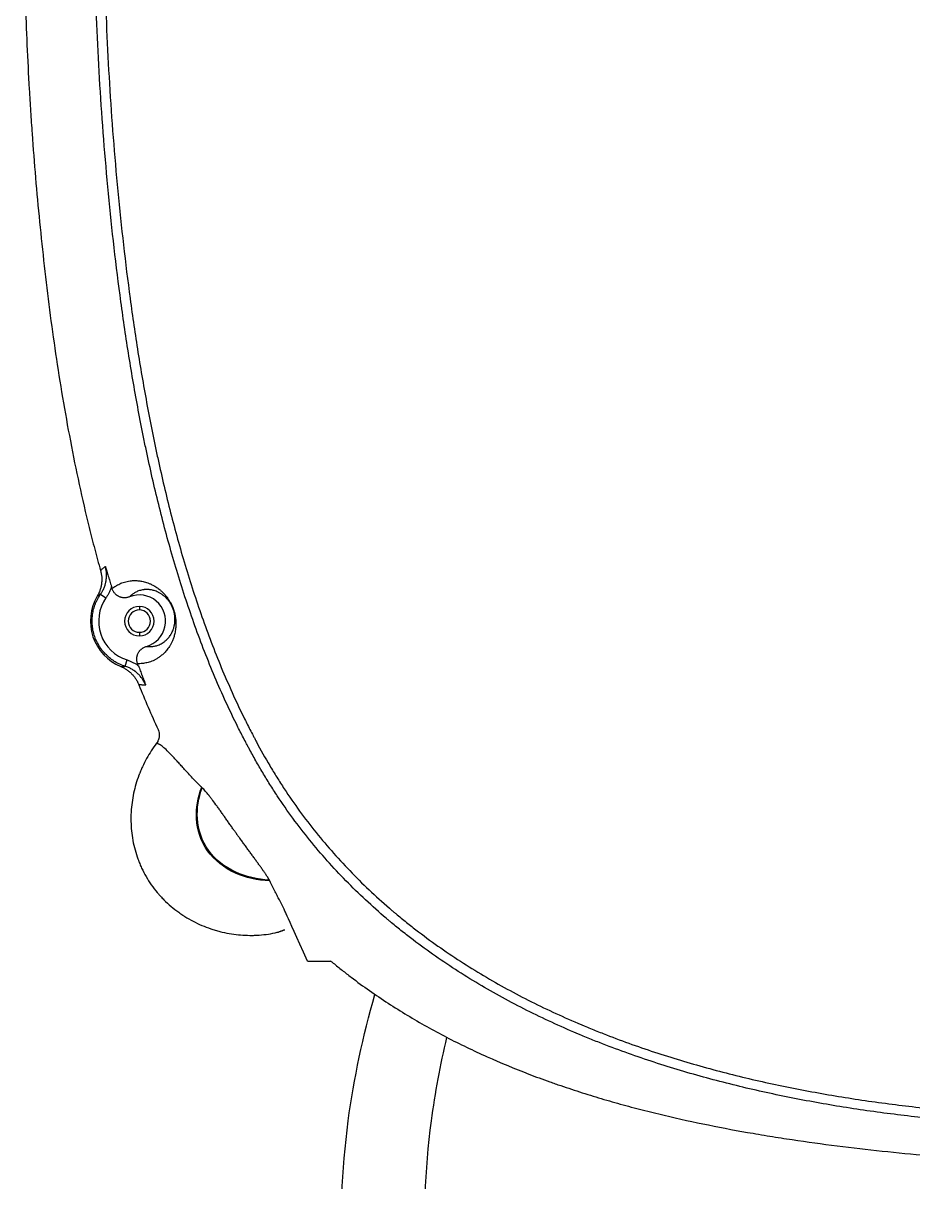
# Model space of a CAD drawing. Extents: x 2759 to 9191, y -64 to 2464.
# Drawn here: x 6575 to 6710.8, y 1483.1 to 1659.9 of the extents above; entities that cross this region are included whole.
import ezdxf

# ---------------------------------------------------------------- set-up
doc = ezdxf.new("R2010")
doc.units = 0
doc.header["$LTSCALE"] = 20
doc.header["$MEASUREMENT"] = 0
doc.layers.get('0').update_dxf_attribs({"linetype": 'CONTINUOUS'})
doc.layers.add('4', color=4, linetype='CONTINUOUS')

msp = doc.modelspace()

# ---------------------------------------------------------------- linework, layer by layer
at = {"color": 7, "linetype": 'Continuous'}
for p, q in [((6586.82, 1572.81), (6587.64, 1572.24)), ((6592.74, 1570.94), (6592.74, 1570.39)), ((6592.74, 1566.99), (6592.74, 1566.44)), ((6590.56, 1561.81), (6590.87, 1562.76)), ((6618.42, 1516.79), (6621.92, 1516.79))]:
    msp.add_line(p, q, dxfattribs=at)
for radius, start, end in [(7.48, 149.4671, 247.6557), (6.22, 145.1535, 252.4383), (4, 285.438, 112.0905), (2.25, 90, 270), (1.7, 90, 270), (2.25, 270, 90), (1.7, 270, 90)]:
    msp.add_arc((6592.74, 1568.69), radius, start, end, dxfattribs=at)
for points, knots in [([(6719.94, 1492.22), (6717.15, 1492.43), (6714.36, 1492.69), (6708.81, 1493.31), (6706.05, 1493.66), (6700.54, 1494.46), (6697.8, 1494.91), (6692.34, 1495.92), (6689.62, 1496.48), (6684.21, 1497.71), (6681.52, 1498.38), (6676.16, 1499.85), (6673.5, 1500.66), (6669.53, 1501.97), (6668.21, 1502.42), (6665.58, 1503.37), (6664.27, 1503.86), (6662.31, 1504.63), (6661.33, 1505.02), (6660.35, 1505.43), (6659.87, 1505.63), (6659.7, 1505.7), (6659.38, 1505.84), (6657.92, 1506.46), (6656.48, 1507.1), (6653.94, 1508.29), (6651.42, 1509.51), (6647.71, 1511.47), (6645.29, 1512.86), (6642.9, 1514.3), (6641.71, 1515.04), (6639.38, 1516.57), (6638.22, 1517.36), (6635.94, 1518.98), (6634.82, 1519.82), (6633.15, 1521.11), (6632.33, 1521.77), (6631.37, 1522.55), (6630.97, 1522.89), (6630.7, 1523.12), (6630.56, 1523.23), (6629.35, 1524.26), (6628.3, 1525.2), (6626.25, 1527.11), (6625.25, 1528.08), (6623.3, 1530.07), (6622.35, 1531.09), (6620.5, 1533.16), (6619.6, 1534.22), (6617.85, 1536.38), (6617.01, 1537.48), (6615.36, 1539.72), (6614.57, 1540.86), (6613.41, 1542.6), (6613.04, 1543.19), (6612.29, 1544.38), (6611.93, 1544.97), (6611.21, 1546.18), (6610.86, 1546.78), (6610.16, 1548.01), (6609.82, 1548.62), (6609.4, 1549.4), (6609.32, 1549.55), (6609.15, 1549.87), (6609.07, 1550.02), (6608.82, 1550.49), (6608.33, 1551.43), (6607.85, 1552.37), (6606.92, 1554.26), (6606.32, 1555.52), (6605.15, 1558.07), (6604.6, 1559.35), (6602.98, 1563.22), (6601.98, 1565.82), (6600.12, 1571.08), (6599.25, 1573.73), (6597.64, 1579.06), (6596.89, 1581.75), (6595.5, 1587.16), (6594.85, 1589.89), (6594.1, 1593.31), (6593.88, 1594.34), (6593.66, 1595.37), (6593.52, 1596.06), (6593.45, 1596.4), (6593.1, 1598.12), (6592.83, 1599.5), (6592.06, 1603.62), (6591.58, 1606.38), (6590.7, 1611.89), (6590.3, 1614.64), (6589.17, 1622.91), (6588.55, 1628.42), (6587.76, 1636.69), (6587.51, 1639.45), (6587.08, 1644.97), (6586.89, 1647.73), (6586.39, 1656.01), (6585.91, 1667.06), (6585.76, 1678.11), (6585.76, 1689.17), (6585.83, 1694.7), (6586.14, 1705.76), (6586.38, 1711.29), (6586.89, 1719.6), (6587.08, 1722.37), (6587.51, 1727.91), (6587.75, 1730.68), (6588.29, 1736.22), (6588.58, 1738.99), (6589.05, 1743.14), (6589.22, 1744.53), (6589.57, 1747.3), (6589.75, 1748.69), (6590.69, 1755.62), (6591.57, 1761.14), (6593.11, 1769.36), (6593.66, 1772.09), (6594.86, 1777.54), (6595.51, 1780.25), (6596.9, 1785.65), (6597.64, 1788.33), (6599.26, 1793.68), (6600.13, 1796.34), (6601.19, 1799.31), (6601.3, 1799.64), (6601.54, 1800.3), (6601.66, 1800.63), (6602.03, 1801.62), (6602.77, 1803.59), (6603.55, 1805.53), (6605.17, 1809.4), (6606.33, 1811.93), (6607.87, 1815.05), (6608.19, 1815.67), (6608.83, 1816.9), (6609.15, 1817.52), (6610.15, 1819.35), (6610.83, 1820.56), (6611.9, 1822.36), (6612.26, 1822.95), (6613, 1824.13), (6613.38, 1824.72), (6614.54, 1826.47), (6615.34, 1827.62), (6616.58, 1829.32), (6617.01, 1829.88), (6617.54, 1830.58), (6617.65, 1830.72), (6617.87, 1831), (6618.2, 1831.41), (6619.4, 1832.93), (6620.54, 1834.26), (6622.4, 1836.34), (6623.35, 1837.36), (6625.3, 1839.34), (6626.29, 1840.31), (6628.32, 1842.2), (6629.36, 1843.12), (6631.47, 1844.92), (6632.55, 1845.79), (6634.74, 1847.5), (6635.85, 1848.33), (6638.12, 1849.95), (6639.27, 1850.74), (6641.03, 1851.89), (6641.91, 1852.46), (6642.96, 1853.1), (6643.41, 1853.38), (6643.71, 1853.56), (6643.86, 1853.65), (6645.21, 1854.47), (6646.43, 1855.17), (6648.88, 1856.52), (6651.35, 1857.83), (6653.85, 1859.05), (6657.63, 1860.81), (6660.18, 1861.91), (6665.35, 1863.94), (6667.96, 1864.89), (6673.23, 1866.64), (6675.89, 1867.44), (6679.93, 1868.56), (6681.28, 1868.92), (6683.31, 1869.43), (6683.99, 1869.6), (6685.01, 1869.84), (6685.35, 1869.92), (6686.04, 1870.08), (6687.74, 1870.48), (6689.45, 1870.85), (6691.51, 1871.27), (6692.2, 1871.41), (6693.58, 1871.68), (6694.26, 1871.81), (6697.71, 1872.45), (6700.47, 1872.9), (6706.01, 1873.71), (6708.79, 1874.07), (6712.96, 1874.53), (6714.35, 1874.67), (6717.15, 1874.93), (6718.54, 1875.05), (6719.94, 1875.16)], [0, 0, 0, 0, 0.015625, 0.015625, 0.03125, 0.03125, 0.046875, 0.046875, 0.0625, 0.0625, 0.078125, 0.078125, 0.09375, 0.09375, 0.101562, 0.101562, 0.109375, 0.109375, 0.113281, 0.115234, 0.115234, 0.116211, 0.116211, 0.117187, 0.125, 0.125, 0.132812, 0.140625, 0.148437, 0.148437, 0.15625, 0.15625, 0.164062, 0.164062, 0.171875, 0.171875, 0.175781, 0.177734, 0.178711, 0.178711, 0.179687, 0.179687, 0.1875, 0.1875, 0.195312, 0.195312, 0.203125, 0.203125, 0.210937, 0.210937, 0.21875, 0.21875, 0.226562, 0.226562, 0.230469, 0.230469, 0.234375, 0.234375, 0.238281, 0.238281, 0.242187, 0.242187, 0.243164, 0.243164, 0.244141, 0.244141, 0.246094, 0.25, 0.25, 0.257812, 0.257812, 0.265625, 0.265625, 0.28125, 0.28125, 0.296875, 0.296875, 0.3125, 0.3125, 0.328125, 0.328125, 0.332031, 0.333984, 0.333984, 0.335937, 0.335937, 0.34375, 0.34375, 0.359375, 0.359375, 0.375, 0.375, 0.40625, 0.40625, 0.421875, 0.421875, 0.4375, 0.4375, 0.46875, 0.5, 0.5, 0.53125, 0.53125, 0.5625, 0.5625, 0.578125, 0.578125, 0.59375, 0.59375, 0.609375, 0.609375, 0.617187, 0.617187, 0.625, 0.625, 0.65625, 0.65625, 0.671875, 0.671875, 0.6875, 0.6875, 0.703125, 0.703125, 0.71875, 0.71875, 0.720703, 0.720703, 0.722656, 0.722656, 0.726562, 0.734375, 0.734375, 0.75, 0.75, 0.753906, 0.753906, 0.757812, 0.757812, 0.765625, 0.765625, 0.769531, 0.769531, 0.773437, 0.773437, 0.78125, 0.78125, 0.785156, 0.785156, 0.786133, 0.786133, 0.787109, 0.789062, 0.796875, 0.796875, 0.804687, 0.804687, 0.8125, 0.8125, 0.820312, 0.820312, 0.828125, 0.828125, 0.835937, 0.835937, 0.84375, 0.84375, 0.847656, 0.849609, 0.850586, 0.850586, 0.851562, 0.851562, 0.859375, 0.859375, 0.867187, 0.875, 0.875, 0.890625, 0.890625, 0.90625, 0.90625, 0.921875, 0.921875, 0.929687, 0.929687, 0.933594, 0.933594, 0.935547, 0.935547, 0.9375, 0.945312, 0.945312, 0.949219, 0.949219, 0.953125, 0.953125, 0.96875, 0.96875, 0.984375, 0.984375, 0.992187, 0.992187, 1, 1, 1, 1]), ([(6720.05, 1873.66), (6717.28, 1873.45), (6714.52, 1873.19), (6709, 1872.58), (6706.26, 1872.23), (6700.78, 1871.44), (6698.05, 1870.99), (6692.61, 1869.98), (6689.9, 1869.43), (6684.5, 1868.2), (6681.81, 1867.53), (6677.79, 1866.42), (6676.45, 1866.03), (6674.79, 1865.53), (6674.45, 1865.42), (6673.79, 1865.22), (6672.79, 1864.91), (6671.8, 1864.59), (6668.5, 1863.49), (6665.89, 1862.55), (6660.74, 1860.52), (6658.19, 1859.43), (6654.43, 1857.67), (6651.94, 1856.46), (6649.49, 1855.16), (6647.06, 1853.81), (6645.85, 1853.12), (6644.51, 1852.31), (6644.36, 1852.21), (6644.06, 1852.03), (6643.61, 1851.76), (6642.58, 1851.12), (6641.7, 1850.55), (6639.96, 1849.41), (6638.82, 1848.63), (6636.58, 1847.02), (6635.47, 1846.19), (6633.3, 1844.5), (6632.24, 1843.63), (6630.15, 1841.84), (6629.12, 1840.93), (6627.11, 1839.05), (6626.13, 1838.08), (6624.21, 1836.11), (6623.27, 1835.1), (6621.43, 1833.02), (6620.53, 1831.96), (6619.44, 1830.6), (6619.22, 1830.33), (6618.9, 1829.92), (6618.79, 1829.78), (6618.58, 1829.5), (6618.04, 1828.81), (6617.52, 1828.11), (6616.29, 1826.42), (6615.51, 1825.27), (6613.99, 1822.95), (6613.26, 1821.78), (6611.86, 1819.4), (6611.19, 1818.2), (6609.89, 1815.77), (6609.26, 1814.54), (6607.43, 1810.83), (6606.3, 1808.31), (6604.7, 1804.47), (6603.94, 1802.54), (6603.21, 1800.58), (6602.91, 1799.77), (6602.85, 1799.6), (6602.73, 1799.27), (6602.55, 1798.78), (6602.38, 1798.29), (6601.34, 1795.34), (6600.49, 1792.7), (6598.9, 1787.4), (6598.16, 1784.73), (6596.8, 1779.38), (6596.16, 1776.69), (6594.99, 1771.29), (6594.44, 1768.58), (6593.43, 1763.14), (6592.73, 1759.05), (6592, 1754.26), (6591.65, 1751.85), (6591.51, 1750.82), (6591.41, 1750.14), (6591.37, 1749.79), (6590.95, 1746.7), (6590.27, 1741.2), (6589.7, 1735.71), (6589.17, 1730.22), (6588.94, 1727.47), (6588.51, 1721.98), (6588.32, 1719.23), (6587.82, 1711), (6587.59, 1705.51), (6587.28, 1694.54), (6587.21, 1689.06), (6587.21, 1678.1), (6587.29, 1672.62), (6587.6, 1661.66), (6587.83, 1656.19), (6588.33, 1647.98), (6588.52, 1645.24), (6588.95, 1639.77), (6589.19, 1637.03), (6589.97, 1628.83), (6590.59, 1623.36), (6591.69, 1615.17), (6592.09, 1612.44), (6592.96, 1606.97), (6593.43, 1604.25), (6594.19, 1600.15), (6594.46, 1598.79), (6594.8, 1597.08), (6594.87, 1596.74), (6595.01, 1596.06), (6595.22, 1595.04), (6596.02, 1591.3), (6596.82, 1587.92), (6598.19, 1582.55), (6598.93, 1579.88), (6600.51, 1574.59), (6601.37, 1571.96), (6603.2, 1566.75), (6604.18, 1564.16), (6605.78, 1560.33), (6606.88, 1557.78), (6608.06, 1555.27), (6608.99, 1553.39), (6609.46, 1552.46), (6610.02, 1551.37), (6610.27, 1550.91), (6610.43, 1550.6), (6610.51, 1550.44), (6611.26, 1549.06), (6611.94, 1547.84), (6613, 1546.04), (6613.36, 1545.45), (6614.1, 1544.27), (6614.47, 1543.69), (6615.61, 1541.95), (6616.39, 1540.82), (6618.01, 1538.59), (6618.85, 1537.5), (6620.58, 1535.36), (6621.47, 1534.31), (6623.3, 1532.25), (6624.24, 1531.24), (6626.17, 1529.26), (6627.16, 1528.29), (6629.19, 1526.39), (6630.23, 1525.47), (6631.43, 1524.44), (6631.56, 1524.33), (6631.83, 1524.11), (6631.96, 1523.99), (6632.37, 1523.66), (6633.18, 1522.99), (6633.99, 1522.34), (6635.64, 1521.05), (6636.76, 1520.22), (6639.02, 1518.61), (6640.17, 1517.83), (6642.48, 1516.31), (6643.66, 1515.58), (6646.03, 1514.16), (6648.43, 1512.78), (6652.1, 1510.83), (6654.6, 1509.62), (6657.13, 1508.45), (6658.4, 1507.88), (6659.84, 1507.26), (6660, 1507.19), (6660.32, 1507.06), (6660.49, 1506.99), (6660.97, 1506.79), (6661.94, 1506.39), (6662.91, 1506), (6664.85, 1505.24), (6666.15, 1504.75), (6668.76, 1503.81), (6670.07, 1503.36), (6674.01, 1502.06), (6676.65, 1501.27), (6681.96, 1499.81), (6684.63, 1499.14), (6689.99, 1497.93), (6692.69, 1497.38), (6698.1, 1496.38), (6700.82, 1495.93), (6706.28, 1495.14), (6709.02, 1494.79), (6714.52, 1494.18), (6717.28, 1493.93), (6720.05, 1493.71)], [0, 0, 0, 0, 0.015625, 0.015625, 0.03125, 0.03125, 0.046875, 0.046875, 0.0625, 0.0625, 0.078125, 0.078125, 0.085938, 0.085938, 0.087891, 0.087891, 0.089844, 0.09375, 0.09375, 0.109375, 0.109375, 0.125, 0.125, 0.132812, 0.140625, 0.140625, 0.148437, 0.148437, 0.149414, 0.149414, 0.150391, 0.152344, 0.15625, 0.15625, 0.164062, 0.164062, 0.171875, 0.171875, 0.179687, 0.179687, 0.1875, 0.1875, 0.195312, 0.195312, 0.203125, 0.203125, 0.210938, 0.210938, 0.212891, 0.212891, 0.213867, 0.213867, 0.214844, 0.21875, 0.21875, 0.226563, 0.226563, 0.234375, 0.234375, 0.242188, 0.242188, 0.25, 0.25, 0.265625, 0.265625, 0.273438, 0.277344, 0.277344, 0.27832, 0.27832, 0.279297, 0.28125, 0.28125, 0.296875, 0.296875, 0.3125, 0.3125, 0.328125, 0.328125, 0.34375, 0.34375, 0.359375, 0.367188, 0.371094, 0.373047, 0.373047, 0.375, 0.375, 0.390625, 0.40625, 0.40625, 0.421875, 0.421875, 0.4375, 0.4375, 0.46875, 0.46875, 0.5, 0.5, 0.53125, 0.53125, 0.5625, 0.5625, 0.578125, 0.578125, 0.59375, 0.59375, 0.625, 0.625, 0.640625, 0.640625, 0.65625, 0.65625, 0.664063, 0.664063, 0.666016, 0.666016, 0.667969, 0.671875, 0.6875, 0.6875, 0.703125, 0.703125, 0.71875, 0.71875, 0.734375, 0.734375, 0.742188, 0.75, 0.75, 0.753906, 0.755859, 0.756836, 0.756836, 0.757813, 0.757813, 0.765625, 0.765625, 0.769531, 0.769531, 0.773438, 0.773438, 0.78125, 0.78125, 0.789063, 0.789063, 0.796875, 0.796875, 0.804688, 0.804688, 0.8125, 0.8125, 0.820313, 0.820313, 0.821289, 0.821289, 0.822266, 0.822266, 0.824219, 0.828125, 0.828125, 0.835938, 0.835938, 0.84375, 0.84375, 0.851563, 0.851563, 0.859375, 0.867188, 0.875, 0.875, 0.882813, 0.882813, 0.883789, 0.883789, 0.884766, 0.884766, 0.886719, 0.890625, 0.890625, 0.898438, 0.898438, 0.90625, 0.90625, 0.921875, 0.921875, 0.9375, 0.9375, 0.953125, 0.953125, 0.96875, 0.96875, 0.984375, 0.984375, 1, 1, 1, 1]), ([(6586.81, 1790.99), (6586.5, 1789.89), (6586.21, 1788.8), (6585.63, 1786.61), (6585.35, 1785.51), (6584.54, 1782.22), (6584.03, 1780.02), (6583.07, 1775.61), (6582.62, 1773.4), (6581.78, 1768.98), (6580.98, 1764.55), (6580.28, 1760.1), (6579.62, 1755.65), (6579.31, 1753.43), (6578.45, 1746.74), (6577.94, 1742.27), (6577.28, 1735.55), (6577.08, 1733.3), (6576.7, 1728.82), (6576.52, 1726.57), (6576.2, 1722.07), (6576.05, 1719.82), (6575.79, 1715.32), (6575.68, 1713.07), (6575.53, 1709.68), (6575.48, 1708.55), (6575.39, 1706.3), (6575.35, 1705.17), (6575.24, 1701.78), (6575.18, 1699.52), (6575.11, 1696.13), (6575.09, 1695), (6575.05, 1692.75), (6575.01, 1689.36), (6574.99, 1685.97), (6574.99, 1679.2), (6575.04, 1674.68), (6575.18, 1667.91), (6575.24, 1665.65), (6575.39, 1661.14), (6575.56, 1656.63), (6575.79, 1652.11), (6575.99, 1648.73), (6576.05, 1647.6), (6576.2, 1645.35), (6576.28, 1644.22), (6576.52, 1640.84), (6576.69, 1638.6), (6577.07, 1634.1), (6577.28, 1631.86), (6577.94, 1625.13), (6578.45, 1620.65), (6579.31, 1613.95), (6579.62, 1611.72), (6580.28, 1607.27), (6580.98, 1602.82), (6581.78, 1598.39), (6582.62, 1593.97), (6583.07, 1591.76), (6584.03, 1587.35), (6584.54, 1585.15), (6585.35, 1581.86), (6585.63, 1580.76), (6586.21, 1578.57), (6586.5, 1577.48), (6586.81, 1576.39)], [0, 0, 0, 0, 0.015625, 0.015625, 0.03125, 0.03125, 0.0625, 0.0625, 0.09375, 0.09375, 0.125, 0.15625, 0.15625, 0.1875, 0.1875, 0.25, 0.25, 0.28125, 0.28125, 0.3125, 0.3125, 0.34375, 0.34375, 0.375, 0.375, 0.390625, 0.390625, 0.40625, 0.40625, 0.4375, 0.4375, 0.453125, 0.453125, 0.46875, 0.5, 0.5, 0.5625, 0.5625, 0.59375, 0.59375, 0.625, 0.65625, 0.65625, 0.671875, 0.671875, 0.6875, 0.6875, 0.71875, 0.71875, 0.75, 0.75, 0.8125, 0.8125, 0.84375, 0.84375, 0.875, 0.90625, 0.90625, 0.9375, 0.9375, 0.96875, 0.96875, 0.984375, 0.984375, 1, 1, 1, 1]), ([(6586.81, 1576.39), (6586.86, 1576.22), (6586.89, 1576.06), (6586.95, 1575.73), (6586.99, 1575.4), (6587, 1575.06), (6586.99, 1574.85), (6586.99, 1574.81), (6586.98, 1574.72), (6586.98, 1574.68), (6586.97, 1574.55), (6586.96, 1574.47), (6586.93, 1574.22), (6586.87, 1573.89), (6586.78, 1573.57), (6586.69, 1573.33), (6586.67, 1573.25), (6586.62, 1573.13), (6586.6, 1573.09), (6586.57, 1573.02), (6586.55, 1572.98), (6586.46, 1572.78), (6586.38, 1572.63), (6586.3, 1572.49)], [0, 0, 0, 0, 0.125, 0.125, 0.25, 0.375, 0.375, 0.40625, 0.40625, 0.4375, 0.4375, 0.5, 0.5, 0.625, 0.75, 0.75, 0.8125, 0.8125, 0.84375, 0.84375, 0.875, 0.875, 1, 1, 1, 1]), ([(6586.81, 1576.39), (6586.87, 1576.45), (6586.93, 1576.51), (6587.05, 1576.62), (6587.11, 1576.68), (6587.29, 1576.83), (6587.41, 1576.93), (6587.53, 1577.03)], [0, 0, 0, 0, 0.25, 0.25, 0.5, 0.5, 1, 1, 1, 1]), ([(6586.82, 1572.81), (6586.93, 1572.96), (6587.02, 1573.12), (6587.2, 1573.44), (6587.28, 1573.61), (6587.42, 1573.95), (6587.48, 1574.12), (6587.54, 1574.34), (6587.55, 1574.39), (6587.57, 1574.48), (6587.61, 1574.61), (6587.63, 1574.75), (6587.68, 1575.02), (6587.7, 1575.2), (6587.72, 1575.57), (6587.72, 1575.75), (6587.71, 1575.98), (6587.71, 1576.03), (6587.7, 1576.12), (6587.69, 1576.26), (6587.67, 1576.4), (6587.62, 1576.67), (6587.58, 1576.85), (6587.53, 1577.03)], [0, 0, 0, 0, 0.125, 0.125, 0.25, 0.25, 0.375, 0.375, 0.40625, 0.40625, 0.4375, 0.5, 0.5, 0.625, 0.625, 0.75, 0.75, 0.78125, 0.78125, 0.8125, 0.875, 0.875, 1, 1, 1, 1]), ([(6587.53, 1577.03), (6587.54, 1577.02), (6587.54, 1577), (6587.55, 1576.97), (6587.57, 1576.92), (6587.6, 1576.82), (6587.63, 1576.73), (6587.68, 1576.54), (6587.72, 1576.42), (6587.84, 1576.05), (6587.91, 1575.8), (6588.01, 1575.49), (6588.03, 1575.42), (6588.07, 1575.29), (6588.09, 1575.23), (6588.15, 1575.04), (6588.19, 1574.91), (6588.27, 1574.65), (6588.31, 1574.52), (6588.39, 1574.25), (6588.43, 1574.12), (6588.48, 1573.98)], [0, 0, 0, 0, 0.015625, 0.015625, 0.03125, 0.0625, 0.125, 0.125, 0.25, 0.25, 0.5, 0.5, 0.5625, 0.5625, 0.625, 0.625, 0.75, 0.75, 0.875, 0.875, 1, 1, 1, 1]), ([(6588.57, 1573.67), (6588.66, 1573.73), (6588.75, 1573.8), (6588.93, 1573.93), (6589.02, 1573.99), (6589.22, 1574.11), (6589.31, 1574.17), (6589.52, 1574.28), (6589.63, 1574.33), (6589.85, 1574.44), (6589.96, 1574.48), (6590.2, 1574.57), (6590.32, 1574.62), (6590.59, 1574.69), (6590.72, 1574.73), (6591.01, 1574.79), (6591.16, 1574.82), (6591.39, 1574.85), (6591.47, 1574.85), (6591.64, 1574.87), (6591.72, 1574.87), (6591.98, 1574.88), (6592.16, 1574.88), (6592.45, 1574.87), (6592.55, 1574.86), (6592.75, 1574.83), (6592.86, 1574.82), (6593.07, 1574.78), (6593.18, 1574.76), (6593.41, 1574.71), (6593.53, 1574.68), (6593.78, 1574.61), (6593.9, 1574.57), (6594.1, 1574.5), (6594.17, 1574.47), (6594.3, 1574.42), (6594.37, 1574.39), (6594.58, 1574.29), (6594.73, 1574.22), (6594.96, 1574.1), (6595.03, 1574.05), (6595.19, 1573.96), (6595.28, 1573.9), (6595.44, 1573.79), (6595.53, 1573.73), (6595.71, 1573.6), (6595.8, 1573.53), (6595.94, 1573.42), (6595.98, 1573.38), (6596.08, 1573.29), (6596.13, 1573.25), (6596.23, 1573.16), (6596.28, 1573.11), (6596.38, 1573.01), (6596.43, 1572.95), (6596.51, 1572.87), (6596.54, 1572.84), (6596.6, 1572.78), (6596.62, 1572.75), (6596.71, 1572.65), (6596.77, 1572.58), (6596.88, 1572.44), (6596.94, 1572.36), (6597.04, 1572.23), (6597.07, 1572.19), (6597.13, 1572.09), (6597.16, 1572.05), (6597.23, 1571.94), (6597.27, 1571.89), (6597.34, 1571.78), (6597.37, 1571.72), (6597.44, 1571.59), (6597.48, 1571.53), (6597.53, 1571.44), (6597.54, 1571.42), (6597.56, 1571.38), (6597.57, 1571.36), (6597.6, 1571.31), (6597.62, 1571.27), (6597.66, 1571.18), (6597.68, 1571.14), (6597.72, 1571.06), (6597.74, 1571.01), (6597.77, 1570.94), (6597.78, 1570.91), (6597.8, 1570.87), (6597.81, 1570.84), (6597.84, 1570.77), (6597.86, 1570.71), (6597.89, 1570.63), (6597.9, 1570.61), (6597.92, 1570.55), (6597.93, 1570.53), (6597.96, 1570.45), (6597.99, 1570.34), (6598.02, 1570.23), (6598.04, 1570.16), (6598.05, 1570.15), (6598.06, 1570.12), (6598.07, 1570.09), (6598.08, 1570.05), (6598.1, 1569.97), (6598.11, 1569.92), (6598.13, 1569.85), (6598.13, 1569.83), (6598.14, 1569.78), (6598.15, 1569.76), (6598.16, 1569.69), (6598.17, 1569.64), (6598.19, 1569.56), (6598.2, 1569.52), (6598.22, 1569.4), (6598.23, 1569.32), (6598.25, 1569.23), (6598.25, 1569.21), (6598.25, 1569.17), (6598.26, 1569.16), (6598.26, 1569.1), (6598.27, 1569.07), (6598.28, 1568.97), (6598.28, 1568.91), (6598.29, 1568.79), (6598.3, 1568.73), (6598.3, 1568.62), (6598.31, 1568.56), (6598.31, 1568.46), (6598.31, 1568.41), (6598.31, 1568.26), (6598.31, 1568.16), (6598.31, 1568.03), (6598.31, 1567.99), (6598.3, 1567.9), (6598.3, 1567.86), (6598.29, 1567.74), (6598.28, 1567.66), (6598.27, 1567.51), (6598.26, 1567.44), (6598.23, 1567.24), (6598.21, 1567.11), (6598.16, 1566.87), (6598.14, 1566.76), (6598.08, 1566.55), (6598.05, 1566.44), (6598, 1566.25), (6597.97, 1566.16), (6597.9, 1565.98), (6597.87, 1565.9), (6597.8, 1565.74), (6597.77, 1565.66), (6597.7, 1565.51), (6597.67, 1565.44), (6597.6, 1565.3), (6597.57, 1565.24), (6597.46, 1565.04), (6597.39, 1564.93), (6597.25, 1564.7), (6597.18, 1564.6), (6597.03, 1564.4), (6596.96, 1564.31), (6596.82, 1564.14), (6596.74, 1564.05), (6596.6, 1563.9), (6596.53, 1563.83), (6596.39, 1563.69), (6596.32, 1563.62), (6596.1, 1563.44), (6595.96, 1563.33), (6595.69, 1563.13), (6595.55, 1563.04), (6595.28, 1562.88), (6595.15, 1562.81), (6594.89, 1562.68), (6594.76, 1562.62), (6594.5, 1562.52), (6594.37, 1562.48), (6594.13, 1562.4), (6594, 1562.37), (6593.76, 1562.31), (6593.64, 1562.29), (6593.4, 1562.25), (6593.17, 1562.22), (6592.82, 1562.19), (6592.58, 1562.19), (6592.47, 1562.19)], [0, 0, 0, 0, 0.03125, 0.03125, 0.0625, 0.0625, 0.09375, 0.09375, 0.125, 0.125, 0.15625, 0.15625, 0.1875, 0.1875, 0.21875, 0.21875, 0.25, 0.25, 0.265625, 0.265625, 0.28125, 0.28125, 0.3125, 0.3125, 0.328125, 0.328125, 0.34375, 0.34375, 0.359375, 0.359375, 0.375, 0.375, 0.390625, 0.390625, 0.398438, 0.398438, 0.40625, 0.40625, 0.421875, 0.421875, 0.429688, 0.429688, 0.4375, 0.4375, 0.445313, 0.445313, 0.453125, 0.453125, 0.457031, 0.457031, 0.460938, 0.460938, 0.464844, 0.464844, 0.46875, 0.46875, 0.470703, 0.470703, 0.472656, 0.472656, 0.476563, 0.476563, 0.480469, 0.480469, 0.482422, 0.482422, 0.484375, 0.484375, 0.486328, 0.486328, 0.488281, 0.488281, 0.490234, 0.490234, 0.490723, 0.490723, 0.491211, 0.491211, 0.492188, 0.492188, 0.493164, 0.493164, 0.494141, 0.494141, 0.494629, 0.494629, 0.495117, 0.495117, 0.496094, 0.496094, 0.496582, 0.496582, 0.49707, 0.49707, 0.498047, 0.499023, 0.499023, 0.499268, 0.499268, 0.499512, 0.5, 0.5, 0.500977, 0.500977, 0.501465, 0.501465, 0.501953, 0.501953, 0.50293, 0.50293, 0.503906, 0.503906, 0.505859, 0.505859, 0.506348, 0.506348, 0.506836, 0.506836, 0.507813, 0.507813, 0.509766, 0.509766, 0.511719, 0.511719, 0.513672, 0.513672, 0.515625, 0.515625, 0.519531, 0.519531, 0.521484, 0.521484, 0.523438, 0.523438, 0.527344, 0.527344, 0.53125, 0.53125, 0.539063, 0.539063, 0.546875, 0.546875, 0.554688, 0.554688, 0.5625, 0.5625, 0.570313, 0.570313, 0.578125, 0.578125, 0.585938, 0.585938, 0.59375, 0.59375, 0.609375, 0.609375, 0.625, 0.625, 0.640625, 0.640625, 0.65625, 0.65625, 0.671875, 0.671875, 0.6875, 0.6875, 0.71875, 0.71875, 0.75, 0.75, 0.78125, 0.78125, 0.8125, 0.8125, 0.84375, 0.84375, 0.875, 0.875, 0.90625, 0.90625, 0.9375, 0.96875, 1, 1, 1, 1]), ([(6591.24, 1572.39), (6591.17, 1572.37), (6591.04, 1572.32), (6590.84, 1572.27), (6590.7, 1572.26), (6590.6, 1572.25), (6590.56, 1572.25), (6590.49, 1572.25), (6590.46, 1572.25), (6590.36, 1572.25), (6590.22, 1572.26), (6590.08, 1572.28), (6589.98, 1572.31), (6589.95, 1572.32), (6589.88, 1572.34), (6589.85, 1572.35), (6589.75, 1572.38), (6589.62, 1572.44), (6589.5, 1572.5), (6589.41, 1572.56), (6589.38, 1572.58), (6589.33, 1572.61), (6589.3, 1572.64), (6589.21, 1572.7), (6589.11, 1572.79), (6588.97, 1572.94), (6588.88, 1573.05), (6588.8, 1573.16), (6588.76, 1573.22), (6588.7, 1573.34), (6588.64, 1573.47), (6588.59, 1573.6), (6588.57, 1573.67)], [0, 0, 0, 0, 0.0625, 0.125, 0.1875, 0.1875, 0.21875, 0.21875, 0.25, 0.25, 0.3125, 0.375, 0.375, 0.40625, 0.40625, 0.4375, 0.4375, 0.5, 0.5625, 0.5625, 0.59375, 0.59375, 0.625, 0.625, 0.6875, 0.75, 0.8125, 0.8125, 0.875, 0.875, 0.9375, 1, 1, 1, 1]), ([(6590.56, 1561.81), (6590.29, 1561.89), (6590.03, 1561.99), (6589.52, 1562.22), (6589.27, 1562.35), (6588.91, 1562.57), (6588.79, 1562.64), (6588.62, 1562.76), (6588.56, 1562.8), (6588.44, 1562.89), (6588.39, 1562.93), (6588.11, 1563.15), (6587.9, 1563.33), (6587.49, 1563.72), (6587.31, 1563.93), (6587.04, 1564.26), (6586.96, 1564.37), (6586.83, 1564.54), (6586.79, 1564.6), (6586.71, 1564.72), (6586.67, 1564.78), (6586.49, 1565.08), (6586.35, 1565.32), (6586.11, 1565.83), (6586, 1566.09), (6585.87, 1566.49), (6585.83, 1566.62), (6585.77, 1566.83), (6585.75, 1566.9), (6585.72, 1567.03), (6585.7, 1567.1), (6585.63, 1567.45), (6585.58, 1567.73), (6585.53, 1568.28), (6585.52, 1568.56), (6585.53, 1568.99), (6585.54, 1569.13), (6585.55, 1569.3), (6585.55, 1569.34), (6585.56, 1569.41), (6585.57, 1569.51), (6585.59, 1569.62), (6585.63, 1569.97), (6585.74, 1570.52), (6585.92, 1571.05), (6586.05, 1571.38), (6586.07, 1571.45), (6586.13, 1571.58), (6586.16, 1571.64), (6586.25, 1571.83), (6586.31, 1571.96), (6586.51, 1572.34), (6586.66, 1572.58), (6586.82, 1572.81)], [0, 0, 0, 0, 0.0625, 0.0625, 0.125, 0.125, 0.15625, 0.15625, 0.171875, 0.171875, 0.1875, 0.1875, 0.25, 0.25, 0.3125, 0.3125, 0.34375, 0.34375, 0.359375, 0.359375, 0.375, 0.375, 0.4375, 0.4375, 0.5, 0.5, 0.53125, 0.53125, 0.546875, 0.546875, 0.5625, 0.5625, 0.625, 0.625, 0.6875, 0.6875, 0.71875, 0.71875, 0.726562, 0.726562, 0.734375, 0.75, 0.75, 0.8125, 0.875, 0.875, 0.890625, 0.890625, 0.90625, 0.90625, 0.9375, 0.9375, 1, 1, 1, 1]), ([(6586.82, 1572.81), (6586.73, 1572.76), (6586.65, 1572.72), (6586.52, 1572.64), (6586.47, 1572.61), (6586.39, 1572.55), (6586.34, 1572.52), (6586.3, 1572.49)], [0, 0, 0, 0, 0.5, 0.5, 0.75, 0.75, 1, 1, 1, 1]), ([(6593.57, 1573.5), (6593.51, 1573.5), (6593.46, 1573.49), (6593.28, 1573.47), (6593.16, 1573.45), (6592.95, 1573.4), (6592.84, 1573.37), (6592.65, 1573.31), (6592.55, 1573.28), (6592.38, 1573.2), (6592.29, 1573.16), (6592.13, 1573.08), (6592.06, 1573.04), (6591.91, 1572.95), (6591.84, 1572.9), (6591.71, 1572.81), (6591.58, 1572.71), (6591.46, 1572.61), (6591.35, 1572.5), (6591.29, 1572.45), (6591.24, 1572.39)], [0, 0, 0, 0, 0.048626, 0.048626, 0.154334, 0.154334, 0.260042, 0.260042, 0.36575, 0.36575, 0.471459, 0.471459, 0.577167, 0.577167, 0.682875, 0.682875, 0.788583, 0.894292, 0.894292, 1, 1, 1, 1]), ([(6596.93, 1565.88), (6596.96, 1565.91), (6596.99, 1565.94), (6597.07, 1566.03), (6597.13, 1566.09), (6597.24, 1566.22), (6597.29, 1566.29), (6597.4, 1566.45), (6597.46, 1566.53), (6597.54, 1566.66), (6597.57, 1566.7), (6597.62, 1566.8), (6597.65, 1566.85), (6597.73, 1567), (6597.78, 1567.11), (6597.86, 1567.29), (6597.88, 1567.35), (6597.93, 1567.49), (6597.96, 1567.56), (6598, 1567.71), (6598.02, 1567.78), (6598.06, 1567.95), (6598.08, 1568.04), (6598.11, 1568.18), (6598.12, 1568.23), (6598.13, 1568.33), (6598.14, 1568.39), (6598.15, 1568.5), (6598.16, 1568.56), (6598.16, 1568.65), (6598.17, 1568.68), (6598.17, 1568.75), (6598.17, 1568.78), (6598.17, 1568.89), (6598.17, 1568.96), (6598.17, 1569.08), (6598.17, 1569.12), (6598.17, 1569.21), (6598.16, 1569.25), (6598.16, 1569.35), (6598.15, 1569.4), (6598.14, 1569.48), (6598.14, 1569.5), (6598.13, 1569.56), (6598.13, 1569.59), (6598.12, 1569.65), (6598.12, 1569.68), (6598.1, 1569.75), (6598.1, 1569.78), (6598.09, 1569.85), (6598.08, 1569.89), (6598.07, 1569.95), (6598.06, 1569.97), (6598.05, 1570.01), (6598.05, 1570.03), (6598.03, 1570.1), (6598.02, 1570.14), (6598, 1570.2), (6598, 1570.21), (6597.99, 1570.24), (6597.99, 1570.25), (6597.98, 1570.29), (6597.96, 1570.34), (6597.94, 1570.39), (6597.93, 1570.43), (6597.93, 1570.45), (6597.92, 1570.48), (6597.91, 1570.49), (6597.9, 1570.52), (6597.9, 1570.53), (6597.89, 1570.56), (6597.87, 1570.59), (6597.86, 1570.63), (6597.84, 1570.67), (6597.84, 1570.68), (6597.83, 1570.71), (6597.82, 1570.72), (6597.81, 1570.75), (6597.8, 1570.78), (6597.77, 1570.84), (6597.75, 1570.88), (6597.72, 1570.96), (6597.7, 1571), (6597.67, 1571.05), (6597.67, 1571.06), (6597.65, 1571.1), (6597.64, 1571.11), (6597.63, 1571.14), (6597.62, 1571.16), (6597.6, 1571.19), (6597.59, 1571.2), (6597.57, 1571.24), (6597.55, 1571.27), (6597.51, 1571.35), (6597.48, 1571.4), (6597.43, 1571.48), (6597.4, 1571.53), (6597.35, 1571.6), (6597.32, 1571.64), (6597.27, 1571.71), (6597.25, 1571.74), (6597.2, 1571.81), (6597.17, 1571.84), (6597.11, 1571.92), (6597.06, 1571.98), (6597, 1572.05), (6596.97, 1572.07), (6596.93, 1572.12), (6596.91, 1572.14), (6596.85, 1572.21), (6596.81, 1572.25), (6596.73, 1572.32), (6596.69, 1572.36), (6596.62, 1572.43), (6596.58, 1572.46), (6596.51, 1572.52), (6596.44, 1572.58), (6596.37, 1572.64), (6596.26, 1572.71), (6596.2, 1572.76), (6596.07, 1572.84), (6596.01, 1572.88), (6595.89, 1572.96), (6595.83, 1572.99), (6595.71, 1573.05), (6595.65, 1573.08), (6595.49, 1573.16), (6595.38, 1573.21), (6595.18, 1573.28), (6595.08, 1573.32), (6594.89, 1573.37), (6594.8, 1573.4), (6594.63, 1573.44), (6594.54, 1573.45), (6594.38, 1573.48), (6594.3, 1573.49), (6594.07, 1573.51), (6593.92, 1573.51), (6593.71, 1573.51), (6593.64, 1573.51), (6593.57, 1573.5)], [0, 0, 0, 0, 0.023829, 0.023829, 0.06804, 0.06804, 0.112251, 0.112251, 0.156461, 0.156461, 0.178567, 0.178567, 0.200672, 0.200672, 0.244883, 0.244883, 0.266988, 0.266988, 0.289093, 0.289093, 0.311198, 0.311198, 0.333304, 0.333304, 0.344356, 0.344356, 0.355409, 0.355409, 0.366462, 0.366462, 0.371988, 0.371988, 0.377514, 0.377514, 0.388567, 0.388567, 0.394093, 0.394093, 0.39962, 0.39962, 0.405146, 0.405146, 0.407909, 0.407909, 0.410672, 0.410672, 0.413436, 0.413436, 0.416199, 0.416199, 0.418962, 0.418962, 0.420343, 0.420343, 0.421725, 0.421725, 0.424488, 0.424488, 0.425179, 0.425179, 0.42587, 0.42587, 0.427251, 0.428633, 0.428633, 0.429324, 0.429324, 0.430014, 0.430014, 0.430705, 0.430705, 0.431396, 0.432778, 0.432778, 0.433468, 0.433468, 0.434159, 0.434159, 0.435541, 0.435541, 0.438304, 0.438304, 0.441067, 0.441067, 0.442449, 0.442449, 0.44383, 0.44383, 0.445212, 0.445212, 0.446593, 0.446593, 0.449357, 0.449357, 0.454883, 0.454883, 0.460409, 0.460409, 0.465936, 0.465936, 0.471462, 0.471462, 0.476988, 0.476988, 0.488041, 0.488041, 0.493567, 0.493567, 0.499094, 0.499094, 0.510146, 0.510146, 0.521199, 0.521199, 0.532252, 0.532252, 0.543304, 0.554357, 0.554357, 0.576462, 0.576462, 0.598567, 0.598567, 0.620673, 0.620673, 0.642778, 0.642778, 0.686989, 0.686989, 0.731199, 0.731199, 0.77541, 0.77541, 0.819621, 0.819621, 0.863831, 0.863831, 0.952252, 0.952252, 1, 1, 1, 1]), ([(6592.47, 1562.19), (6592.44, 1562.26), (6592.4, 1562.39), (6592.37, 1562.53), (6592.35, 1562.66), (6592.34, 1562.73), (6592.34, 1562.87), (6592.34, 1563.01), (6592.36, 1563.22), (6592.39, 1563.35), (6592.41, 1563.45), (6592.42, 1563.49), (6592.45, 1563.55), (6592.46, 1563.59), (6592.49, 1563.68), (6592.55, 1563.81), (6592.62, 1563.93), (6592.68, 1564.02), (6592.7, 1564.05), (6592.74, 1564.1), (6592.76, 1564.13), (6592.82, 1564.21), (6592.92, 1564.31), (6593.02, 1564.41), (6593.1, 1564.47), (6593.13, 1564.49), (6593.18, 1564.54), (6593.21, 1564.56), (6593.3, 1564.61), (6593.42, 1564.68), (6593.61, 1564.77), (6593.74, 1564.81), (6593.81, 1564.83)], [0, 0, 0, 0, 0.0625, 0.125, 0.125, 0.1875, 0.1875, 0.25, 0.3125, 0.375, 0.375, 0.40625, 0.40625, 0.4375, 0.4375, 0.5, 0.5625, 0.5625, 0.59375, 0.59375, 0.625, 0.625, 0.6875, 0.75, 0.75, 0.78125, 0.78125, 0.8125, 0.8125, 0.875, 0.9375, 1, 1, 1, 1]), ([(6593.81, 1564.83), (6593.97, 1564.81), (6594.13, 1564.8), (6594.37, 1564.8), (6594.45, 1564.8), (6594.62, 1564.81), (6594.71, 1564.82), (6594.88, 1564.84), (6594.97, 1564.85), (6595.15, 1564.89), (6595.24, 1564.91), (6595.43, 1564.96), (6595.52, 1565), (6595.71, 1565.07), (6595.81, 1565.11), (6596.01, 1565.21), (6596.11, 1565.26), (6596.32, 1565.39), (6596.42, 1565.46), (6596.64, 1565.62), (6596.74, 1565.71), (6596.88, 1565.83), (6596.9, 1565.86), (6596.93, 1565.88)], [0, 0, 0, 0, 0.178086, 0.178086, 0.26713, 0.26713, 0.356173, 0.356173, 0.445216, 0.445216, 0.534259, 0.534259, 0.623303, 0.623303, 0.712346, 0.712346, 0.801389, 0.801389, 0.890432, 0.890432, 0.979476, 0.979476, 1, 1, 1, 1]), ([(6589.9, 1561.77), (6589.96, 1561.76), (6590.02, 1561.77), (6590.13, 1561.77), (6590.19, 1561.77), (6590.35, 1561.78), (6590.46, 1561.79), (6590.56, 1561.81)], [0, 0, 0, 0, 0.25, 0.25, 0.5, 0.5, 1, 1, 1, 1]), ([(6589.9, 1561.77), (6590.05, 1561.7), (6590.21, 1561.63), (6590.5, 1561.47), (6590.79, 1561.3), (6591.05, 1561.1), (6591.31, 1560.89), (6591.43, 1560.78), (6591.67, 1560.54), (6591.78, 1560.42), (6592, 1560.16), (6592.19, 1559.89), (6592.36, 1559.6), (6592.46, 1559.41), (6592.48, 1559.37), (6592.52, 1559.3), (6592.53, 1559.26), (6592.59, 1559.15), (6592.62, 1559.07), (6592.65, 1558.99)], [0, 0, 0, 0, 0.125, 0.125, 0.25, 0.375, 0.375, 0.5, 0.5, 0.625, 0.625, 0.75, 0.875, 0.875, 0.90625, 0.90625, 0.9375, 0.9375, 1, 1, 1, 1]), ([(6593.7, 1558.92), (6593.63, 1559.09), (6593.55, 1559.26), (6593.42, 1559.5), (6593.37, 1559.58), (6593.3, 1559.7), (6593.27, 1559.74), (6593.22, 1559.81), (6593.2, 1559.85), (6593.06, 1560.04), (6592.95, 1560.19), (6592.71, 1560.46), (6592.58, 1560.59), (6592.38, 1560.78), (6592.31, 1560.84), (6592.21, 1560.92), (6592.17, 1560.95), (6592.1, 1561.01), (6592.06, 1561.04), (6591.88, 1561.17), (6591.72, 1561.27), (6591.41, 1561.46), (6591.25, 1561.54), (6590.91, 1561.69), (6590.74, 1561.75), (6590.56, 1561.81)], [0, 0, 0, 0, 0.125, 0.125, 0.1875, 0.1875, 0.21875, 0.21875, 0.25, 0.25, 0.375, 0.375, 0.5, 0.5, 0.5625, 0.5625, 0.59375, 0.59375, 0.625, 0.625, 0.75, 0.75, 0.875, 0.875, 1, 1, 1, 1]), ([(6592.58, 1561.89), (6592.63, 1561.76), (6592.68, 1561.63), (6592.78, 1561.38), (6592.83, 1561.25), (6592.92, 1560.99), (6592.97, 1560.87), (6593.04, 1560.68), (6593.06, 1560.62), (6593.11, 1560.49), (6593.13, 1560.43), (6593.25, 1560.12), (6593.34, 1559.88), (6593.47, 1559.52), (6593.52, 1559.4), (6593.58, 1559.22), (6593.62, 1559.13), (6593.66, 1559.03), (6593.67, 1558.98), (6593.68, 1558.95), (6593.69, 1558.94), (6593.7, 1558.92)], [0, 0, 0, 0, 0.125, 0.125, 0.25, 0.25, 0.375, 0.375, 0.4375, 0.4375, 0.5, 0.5, 0.75, 0.75, 0.875, 0.875, 0.9375, 0.96875, 0.984375, 0.984375, 1, 1, 1, 1]), ([(6593.7, 1558.92), (6593.53, 1558.92), (6593.36, 1558.93), (6593.1, 1558.95), (6593.01, 1558.95), (6592.84, 1558.97), (6592.75, 1558.98), (6592.65, 1558.99)], [0, 0, 0, 0, 0.5, 0.5, 0.75, 0.75, 1, 1, 1, 1]), ([(6592.65, 1558.99), (6593.11, 1557.84), (6593.59, 1556.69), (6594.56, 1554.41), (6595.07, 1553.28), (6595.59, 1552.16)], [0, 0, 0, 0, 0.5, 0.5, 1, 1, 1, 1]), ([(6595.67, 1550.67), (6595.66, 1550.64), (6595.65, 1550.61), (6595.63, 1550.56), (6595.62, 1550.53), (6595.59, 1550.44), (6595.56, 1550.39), (6595.48, 1550.24), (6595.42, 1550.14), (6595.35, 1550.05)], [0, 0, 0, 0, 0.125, 0.125, 0.25, 0.25, 0.5, 0.5, 1, 1, 1, 1]), ([(6595.59, 1552.16), (6595.64, 1552.04), (6595.69, 1551.92), (6595.73, 1551.74), (6595.74, 1551.68), (6595.76, 1551.58), (6595.76, 1551.55), (6595.77, 1551.49), (6595.77, 1551.45), (6595.78, 1551.29), (6595.77, 1551.17), (6595.75, 1550.98), (6595.74, 1550.92), (6595.71, 1550.82), (6595.71, 1550.79), (6595.69, 1550.73), (6595.68, 1550.7), (6595.67, 1550.67)], [0, 0, 0, 0, 0.25, 0.25, 0.375, 0.375, 0.4375, 0.4375, 0.5, 0.5, 0.75, 0.75, 0.875, 0.875, 0.9375, 0.9375, 1, 1, 1, 1]), ([(6595.35, 1550.05), (6595.07, 1549.68), (6594.8, 1549.3), (6594.3, 1548.52), (6594.06, 1548.13), (6593.61, 1547.31), (6593.4, 1546.89), (6593.11, 1546.26), (6593.01, 1546.04), (6592.88, 1545.71), (6592.81, 1545.55), (6592.74, 1545.38), (6592.7, 1545.27), (6592.68, 1545.22), (6592.49, 1544.72), (6592.34, 1544.27), (6592.08, 1543.36), (6591.96, 1542.9), (6591.76, 1541.97), (6591.68, 1541.51), (6591.55, 1540.56), (6591.5, 1540.08), (6591.46, 1539.36), (6591.45, 1539.12), (6591.44, 1538.81), (6591.44, 1538.75), (6591.44, 1538.63), (6591.44, 1538.57), (6591.44, 1538.38), (6591.44, 1538.26), (6591.46, 1537.65), (6591.49, 1537.16), (6591.59, 1536.2), (6591.66, 1535.72), (6591.83, 1534.76), (6591.94, 1534.28), (6592.2, 1533.34), (6592.35, 1532.86), (6592.54, 1532.34), (6592.56, 1532.28), (6592.6, 1532.16), (6592.63, 1532.1), (6592.69, 1531.93), (6592.83, 1531.58), (6592.98, 1531.24), (6593.29, 1530.57), (6593.52, 1530.13), (6594.01, 1529.27), (6594.28, 1528.86), (6594.84, 1528.05), (6595.15, 1527.65), (6595.51, 1527.22), (6595.55, 1527.17), (6595.63, 1527.08), (6595.67, 1527.03), (6595.8, 1526.89), (6596.05, 1526.61), (6596.31, 1526.34), (6596.83, 1525.81), (6597.2, 1525.48), (6597.95, 1524.84), (6598.34, 1524.54), (6598.94, 1524.11), (6599.15, 1523.97), (6599.41, 1523.8), (6599.46, 1523.77), (6599.56, 1523.7), (6599.61, 1523.67), (6599.77, 1523.57), (6599.88, 1523.5), (6600.41, 1523.18), (6600.84, 1522.95), (6601.71, 1522.51), (6602.6, 1522.11), (6603.51, 1521.78), (6604.2, 1521.56), (6604.43, 1521.49), (6604.9, 1521.36), (6605.14, 1521.3), (6605.84, 1521.14), (6606.31, 1521.05), (6607.25, 1520.9), (6607.73, 1520.84), (6608.67, 1520.77), (6609.14, 1520.75), (6609.85, 1520.74), (6610.09, 1520.74), (6610.38, 1520.75), (6610.44, 1520.75), (6610.56, 1520.76), (6610.62, 1520.76), (6610.8, 1520.77), (6610.91, 1520.78), (6611.5, 1520.82), (6611.97, 1520.87), (6612.89, 1521.01), (6613.35, 1521.09), (6613.86, 1521.22), (6613.93, 1521.23), (6614, 1521.25)], [0, 0, 0, 0, 0.0321, 0.0321, 0.0642, 0.0642, 0.0963, 0.0963, 0.112351, 0.112351, 0.120376, 0.124388, 0.124388, 0.128401, 0.128401, 0.160501, 0.160501, 0.192601, 0.192601, 0.224701, 0.224701, 0.256801, 0.256801, 0.272851, 0.272851, 0.276864, 0.276864, 0.280876, 0.280876, 0.288901, 0.288901, 0.321002, 0.321002, 0.353102, 0.353102, 0.385202, 0.385202, 0.417302, 0.417302, 0.421315, 0.421315, 0.425327, 0.425327, 0.433352, 0.449402, 0.449402, 0.481502, 0.481502, 0.513602, 0.513602, 0.545703, 0.545703, 0.549715, 0.549715, 0.553728, 0.553728, 0.561753, 0.577803, 0.577803, 0.609903, 0.609903, 0.642003, 0.642003, 0.658053, 0.658053, 0.662066, 0.662066, 0.666078, 0.666078, 0.674103, 0.674103, 0.706203, 0.706203, 0.738304, 0.770404, 0.770404, 0.786454, 0.786454, 0.802504, 0.802504, 0.834604, 0.834604, 0.866704, 0.866704, 0.898804, 0.898804, 0.914854, 0.914854, 0.918867, 0.918867, 0.922879, 0.922879, 0.930904, 0.930904, 0.963005, 0.963005, 0.995105, 0.995105, 1, 1, 1, 1]), ([(6602.25, 1543.33), (6602.12, 1543.45), (6602, 1543.57), (6601.76, 1543.81), (6601.64, 1543.93), (6601.29, 1544.29), (6601.06, 1544.52), (6600.63, 1544.97), (6600.42, 1545.2), (6600.03, 1545.63), (6599.83, 1545.84), (6599.47, 1546.25), (6599.29, 1546.44), (6598.95, 1546.82), (6598.78, 1547.01), (6598.46, 1547.36), (6598.31, 1547.53), (6598.09, 1547.77), (6597.98, 1547.88), (6597.87, 1548), (6597.8, 1548.07), (6597.77, 1548.11), (6597.46, 1548.44), (6597.21, 1548.69), (6596.75, 1549.15), (6596.53, 1549.34), (6596.14, 1549.66), (6595.96, 1549.78), (6595.76, 1549.9), (6595.72, 1549.92), (6595.64, 1549.95), (6595.6, 1549.97), (6595.49, 1550.01), (6595.42, 1550.03), (6595.35, 1550.05)], [0, 0, 0, 0, 0.03125, 0.03125, 0.0625, 0.0625, 0.125, 0.125, 0.1875, 0.1875, 0.25, 0.25, 0.3125, 0.3125, 0.375, 0.375, 0.4375, 0.4375, 0.46875, 0.484375, 0.484375, 0.5, 0.5, 0.625, 0.625, 0.75, 0.75, 0.875, 0.875, 0.90625, 0.90625, 0.9375, 0.9375, 1, 1, 1, 1]), ([(6612.64, 1529.04), (6610.76, 1529.14), (6606.97, 1529.99), (6602.72, 1533.37), (6601.04, 1538.28), (6601.65, 1541.77), (6602.25, 1543.33)], [0, 0, 0, 0, 0.237241, 0.503246, 0.769252, 1, 1, 1, 1]), ([(6612.58, 1529.16), (6610.74, 1529.27), (6607.03, 1530.12), (6602.86, 1533.45), (6601.19, 1538.28), (6601.76, 1541.71), (6602.33, 1543.25)], [0, 0, 0, 0, 0.237223, 0.503233, 0.769243, 1, 1, 1, 1]), ([(6602.33, 1543.25), (6602.33, 1543.26), (6602.32, 1543.27), (6602.3, 1543.28), (6602.29, 1543.29), (6602.27, 1543.31), (6602.26, 1543.32), (6602.25, 1543.33)], [0, 0, 0, 0, 0.316133, 0.316133, 0.632192, 0.632192, 1, 1, 1, 1]), ([(6612.58, 1529.16), (6612.53, 1529.25), (6612.48, 1529.34), (6612.36, 1529.55), (6612.29, 1529.65), (6612.18, 1529.82), (6612.15, 1529.88), (6612.09, 1529.97), (6612.07, 1530), (6612.03, 1530.06), (6612.01, 1530.09), (6611.9, 1530.25), (6611.81, 1530.38), (6611.63, 1530.64), (6611.44, 1530.91), (6611.13, 1531.34), (6610.91, 1531.65), (6610.78, 1531.84), (6610.75, 1531.88), (6610.69, 1531.96), (6610.66, 1531.99), (6610.58, 1532.11), (6610.52, 1532.19), (6610.35, 1532.43), (6610.23, 1532.59), (6610, 1532.91), (6609.88, 1533.08), (6609.64, 1533.4), (6609.52, 1533.57), (6609.34, 1533.82), (6609.28, 1533.91), (6609.15, 1534.08), (6609.09, 1534.16), (6608.9, 1534.42), (6608.78, 1534.59), (6608.59, 1534.85), (6608.52, 1534.94), (6608.39, 1535.11), (6608.33, 1535.2), (6608.2, 1535.37), (6608.13, 1535.46), (6608.04, 1535.59), (6608, 1535.64), (6607.94, 1535.73), (6607.91, 1535.77), (6607.84, 1535.86), (6607.81, 1535.9), (6607.75, 1535.99), (6607.72, 1536.04), (6607.65, 1536.13), (6607.62, 1536.17), (6607.58, 1536.24), (6607.56, 1536.26), (6607.53, 1536.3), (6607.51, 1536.33), (6607.46, 1536.39), (6607.43, 1536.44), (6607.37, 1536.52), (6607.33, 1536.57), (6607.27, 1536.66), (6607.24, 1536.7), (6607.17, 1536.79), (6607.14, 1536.83), (6607.05, 1536.97), (6606.99, 1537.06), (6606.86, 1537.24), (6606.8, 1537.33), (6606.68, 1537.5), (6606.61, 1537.59), (6606.49, 1537.77), (6606.43, 1537.86), (6606.24, 1538.12), (6606.12, 1538.3), (6605.88, 1538.64), (6605.76, 1538.81), (6605.52, 1539.15), (6605.4, 1539.31), (6605.17, 1539.64), (6605.05, 1539.81), (6604.91, 1540.01), (6604.88, 1540.05), (6604.82, 1540.13), (6604.79, 1540.17), (6604.71, 1540.29), (6604.65, 1540.37), (6604.37, 1540.76), (6604.15, 1541.05), (6603.84, 1541.47), (6603.74, 1541.61), (6603.59, 1541.8), (6603.54, 1541.87), (6603.46, 1541.96), (6603.44, 1541.99), (6603.39, 1542.05), (6603.37, 1542.09), (6603.15, 1542.36), (6602.97, 1542.57), (6602.72, 1542.86), (6602.64, 1542.95), (6602.48, 1543.11), (6602.41, 1543.18), (6602.33, 1543.25)], [0, 0, 0, 0, 0.03125, 0.03125, 0.0625, 0.0625, 0.078125, 0.078125, 0.085938, 0.085938, 0.09375, 0.09375, 0.125, 0.125, 0.15625, 0.1875, 0.21875, 0.21875, 0.226563, 0.226563, 0.234375, 0.234375, 0.25, 0.25, 0.28125, 0.28125, 0.3125, 0.3125, 0.34375, 0.34375, 0.359375, 0.359375, 0.375, 0.375, 0.40625, 0.40625, 0.421875, 0.421875, 0.4375, 0.4375, 0.453125, 0.453125, 0.460938, 0.460938, 0.46875, 0.46875, 0.476563, 0.476563, 0.484375, 0.484375, 0.492188, 0.492188, 0.496094, 0.496094, 0.5, 0.5, 0.507813, 0.507813, 0.515625, 0.515625, 0.523438, 0.523438, 0.53125, 0.53125, 0.546875, 0.546875, 0.5625, 0.5625, 0.578125, 0.578125, 0.59375, 0.59375, 0.625, 0.625, 0.65625, 0.65625, 0.6875, 0.6875, 0.71875, 0.71875, 0.726563, 0.726563, 0.734375, 0.734375, 0.75, 0.75, 0.8125, 0.8125, 0.84375, 0.84375, 0.859375, 0.859375, 0.867188, 0.867188, 0.875, 0.875, 0.9375, 0.9375, 0.96875, 0.96875, 1, 1, 1, 1]), ([(6618.42, 1516.79), (6614.9, 1524.61), (6614.86, 1524.67), (6614.65, 1525.12), (6614.44, 1525.53), (6614.09, 1526.2), (6613.97, 1526.43), (6613.72, 1526.9), (6613.59, 1527.15), (6613.33, 1527.66), (6613.19, 1527.93), (6612.92, 1528.47), (6612.78, 1528.75), (6612.64, 1529.04)], [0, 0, 0, 0, 0.055973, 0.055973, 0.370649, 0.370649, 0.527986, 0.527986, 0.685324, 0.685324, 0.842662, 0.842662, 1, 1, 1, 1]), ([(6621.9, 1516.86), (6622.05, 1516.74), (6622.19, 1516.63), (6622.79, 1516.14), (6623.24, 1515.78), (6623.92, 1515.24), (6624.15, 1515.06), (6624.61, 1514.7), (6625.76, 1513.82), (6626.92, 1512.97), (6628.81, 1511.65), (6629.76, 1511.01), (6631.69, 1509.75), (6632.66, 1509.15), (6635.6, 1507.37), (6637.6, 1506.26), (6641.65, 1504.15), (6643.72, 1503.16), (6647.9, 1501.29), (6650.02, 1500.41), (6653.25, 1499.17), (6654.33, 1498.77), (6655.69, 1498.29), (6655.96, 1498.19), (6656.51, 1498), (6657.33, 1497.72), (6659.25, 1497.07), (6660.9, 1496.55), (6662.56, 1496.04), (6663.11, 1495.88), (6664.22, 1495.55), (6664.77, 1495.39), (6666.44, 1494.92), (6667.55, 1494.62), (6669.79, 1494.03), (6670.9, 1493.75), (6674.27, 1492.94), (6676.52, 1492.44), (6681.03, 1491.51), (6683.3, 1491.07), (6686.14, 1490.58), (6686.71, 1490.48), (6687.85, 1490.29), (6688.42, 1490.19), (6690.13, 1489.91), (6691.27, 1489.74), (6694.7, 1489.23), (6696.98, 1488.91), (6701.56, 1488.34), (6703.85, 1488.07), (6710.74, 1487.34), (6715.34, 1486.93), (6719.94, 1486.57)], [0, 0, 0, 0, 0.005355, 0.005355, 0.021932, 0.021932, 0.030221, 0.030221, 0.038509, 0.071664, 0.071664, 0.104819, 0.104819, 0.137974, 0.137974, 0.204284, 0.204284, 0.270593, 0.270593, 0.336903, 0.336903, 0.370058, 0.370058, 0.378347, 0.378347, 0.386635, 0.403213, 0.436368, 0.436368, 0.452945, 0.452945, 0.469522, 0.469522, 0.502677, 0.502677, 0.535832, 0.535832, 0.602142, 0.602142, 0.668452, 0.668452, 0.685029, 0.685029, 0.701606, 0.701606, 0.734761, 0.734761, 0.801071, 0.801071, 0.867381, 0.867381, 1, 1, 1, 1])]:
    msp.add_open_spline(points, degree=3, knots=knots, dxfattribs=at)
for points, degree in [([(6588.48, 1573.98), (6588.43, 1573.83), (6588.33, 1573.52), (6588.13, 1573.07), (6587.91, 1572.65), (6587.73, 1572.37), (6587.64, 1572.24)], 3), ([(6588.57, 1573.67), (6588.54, 1573.77), (6588.51, 1573.88), (6588.48, 1573.98)], 3), ([(6590.87, 1562.76), (6591.02, 1562.71), (6591.32, 1562.6), (6591.76, 1562.4), (6592.18, 1562.17), (6592.45, 1561.99), (6592.58, 1561.89)], 3), ([(6592.58, 1561.89), (6592.54, 1561.99), (6592.51, 1562.09), (6592.47, 1562.19)], 3), ([(6612.64, 1529.04), (6612.62, 1529.08), (6612.6, 1529.12), (6612.58, 1529.16)], 3), ([(6613.99, 1521.27), (6614.92, 1521.6)], 1)]:
    msp.add_open_spline(points, degree=degree, dxfattribs=at)
at = {"layer": '4'}
for points, knots in [([(6624.63, 1446.18), (6623.63, 1461.76), (6622.21, 1484.05), (6626.89, 1505.37), (6628.69, 1511.74)], [0, 0, 0, 0, 46.247919, 66.205503, 66.205503, 66.205503, 66.205503]), ([(6637.33, 1446.18), (6636.33, 1461.76), (6635.06, 1481.75), (6638.69, 1500.96), (6639.69, 1505.17)], [0, 0, 0, 0, 46.247919, 59.365081, 59.365081, 59.365081, 59.365081])]:
    msp.add_open_spline(points, degree=3, knots=knots, dxfattribs=at)

doc.saveas('drawing.dxf')
